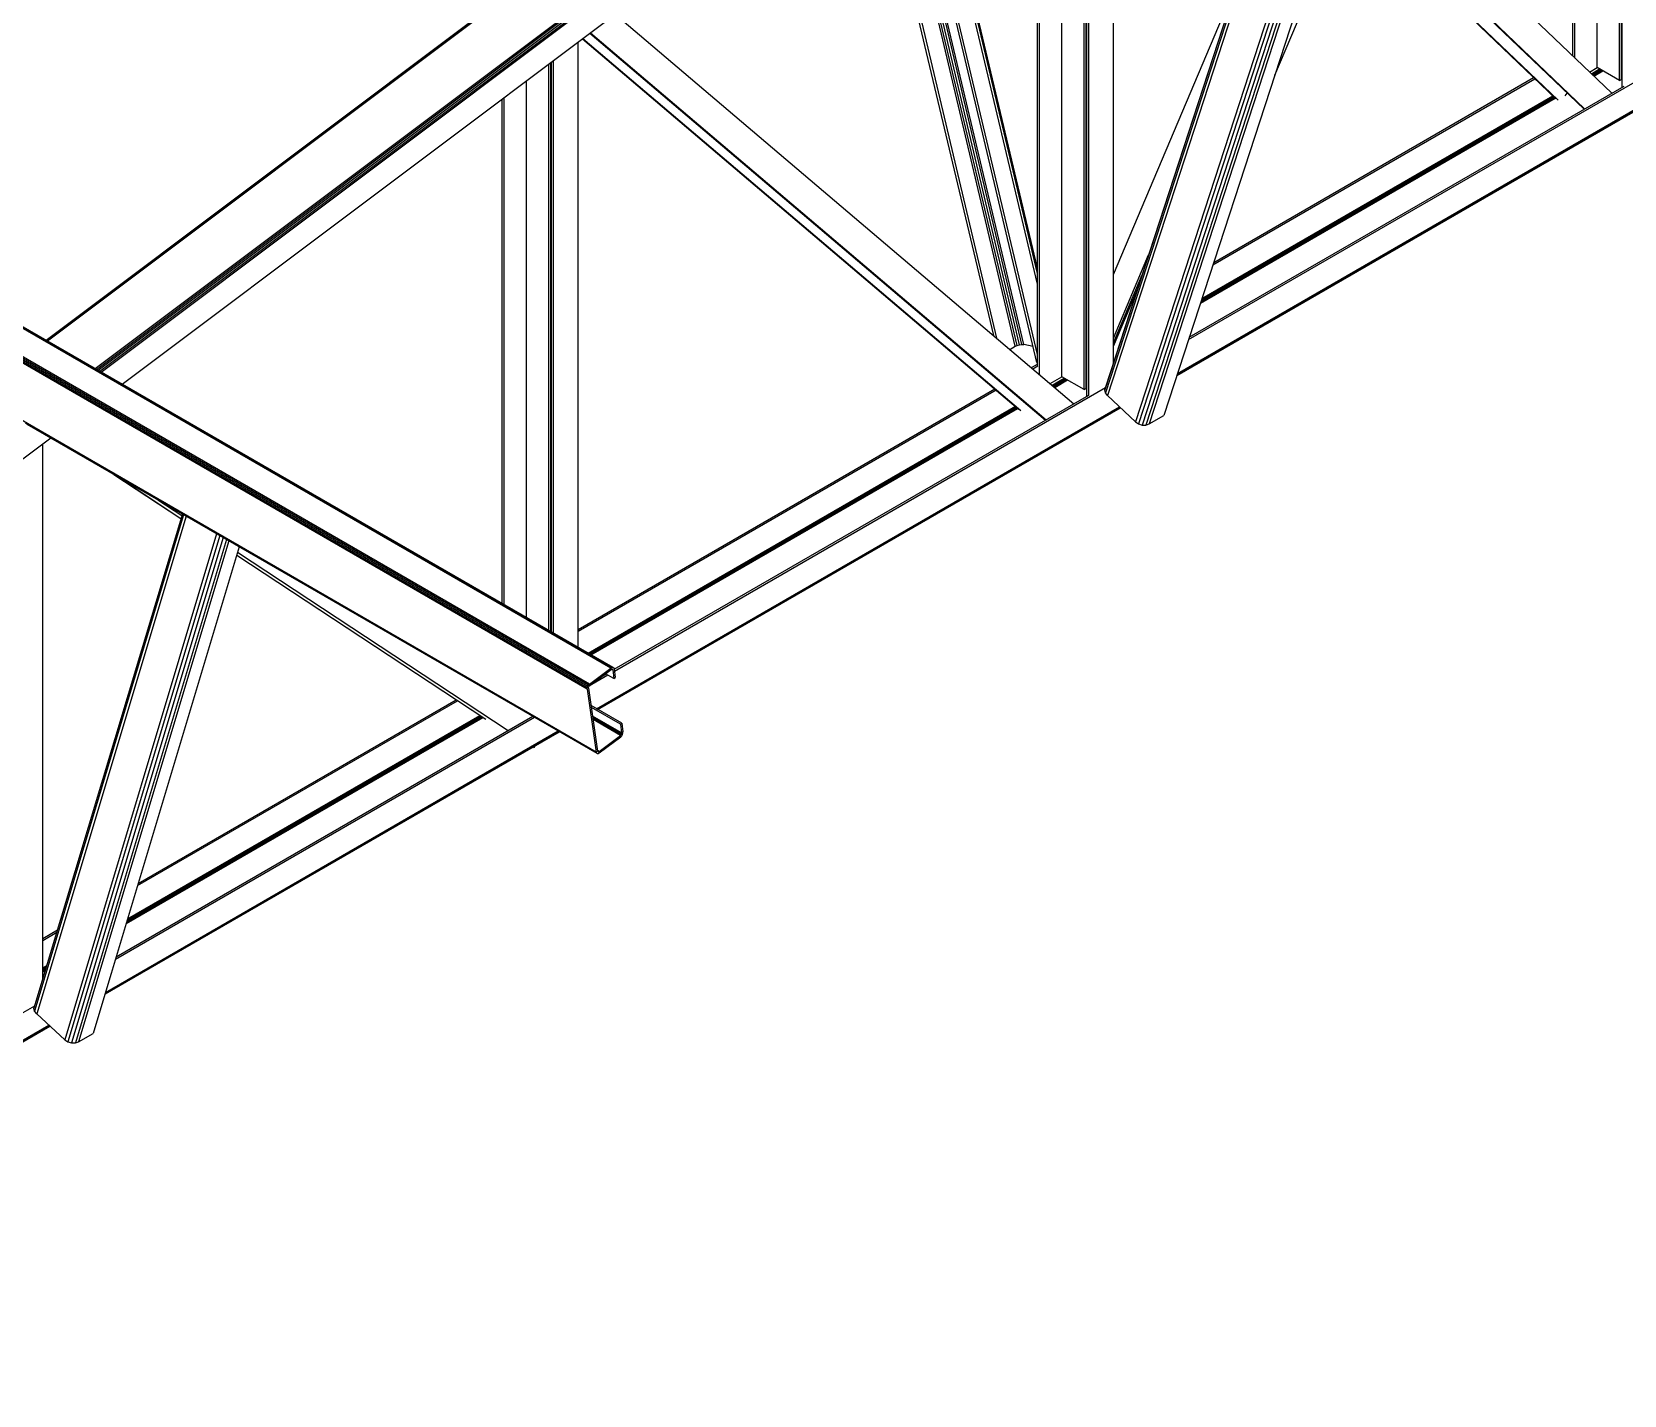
# Model space of a CAD drawing. Header units: millimetres. Extents: x 357 to 945, y 547 to 720.
# Drawn here: x 586.348 to 588.425, y 656.089 to 657.867 of the extents above; entities that cross this region are included whole.
import ezdxf

# ---------------------------------------------------------------- set-up
doc = ezdxf.new("R2010")
doc.units = ezdxf.units.MM
doc.layers.add('PLANTA-VIS', color=7, linetype='Continuous')

msp = doc.modelspace()

# ---------------------------------------------------------------- linework, layer by layer
at = {"layer": 'PLANTA-VIS', "extrusion": (6.79673e-13, 0.816497, 0.57735)}
for p, q in [((587.10333, 657.03723), (583.63851, 659.03765)), ((587.10471, 657.03795), (583.63988, 659.03837)), ((587.10596, 657.038), (583.64114, 659.03842)), ((587.07246, 657.01149), (583.60763, 659.0119)), ((587.07304, 657.01327), (583.60822, 659.01369)), ((587.07406, 657.01493), (583.60924, 659.01535)), ((587.07536, 657.01622), (583.61054, 659.01664)), ((587.07239, 657.00986), (583.60757, 659.01028)), ((586.36641, 657.46498), (587.66959, 658.44309)), ((586.36698, 657.46465), (587.67034, 658.4429)), ((586.36832, 657.46388), (587.67185, 658.44225)), ((586.43055, 657.42795), (587.73408, 658.40632)), ((586.43245, 657.42685), (587.73581, 658.4051)), ((586.43464, 657.42559), (587.73782, 658.4037)), ((586.43677, 657.42436), (587.73991, 658.40244)), ((586.43852, 657.42335), (587.74167, 658.40143)), ((586.46588, 657.40755), (587.76903, 658.38564)), ((587.75859, 657.43476), (587.75859, 658.3778)), ((587.72041, 657.40049), (587.72041, 658.34914)), ((587.72324, 657.40212), (587.72324, 658.35127)), ((587.72394, 657.3916), (587.72394, 658.3518)), ((587.72677, 657.39282), (587.72677, 658.35392)), ((587.69142, 657.41723), (587.69142, 658.32738)), ((587.66242, 657.42001), (587.66242, 658.30562)), ((587.6596, 657.43161), (587.6596, 658.3035)), ((588.02112, 658.24009), (587.7474, 657.40027)), ((588.02289, 658.23907), (587.74826, 657.39644)), ((588.02107, 658.24012), (587.74849, 657.40378)), ((588.02611, 658.23721), (587.75092, 657.39287)), ((588.06616, 658.21409), (587.78732, 657.35854)), ((588.07033, 658.21168), (587.79137, 657.35579)), ((588.07481, 658.20909), (587.7962, 657.35425)), ((588.07894, 658.20671), (587.80109, 657.35418)), ((588.08208, 658.20489), (587.80527, 657.35558)), ((587.85669, 657.46579), (589.14487, 658.20952)), ((587.6596, 657.53777), (587.50563, 658.18794)), ((587.6596, 657.552), (587.50849, 658.19009)), ((587.6596, 657.5587), (587.50984, 658.1911)), ((588.09513, 658.19736), (587.82437, 657.36661)), ((587.63628, 657.45895), (587.46999, 658.16119)), ((587.63927, 657.45928), (587.47259, 658.16314)), ((587.64176, 657.4591), (587.47467, 658.1647)), ((587.6588, 657.43596), (587.48449, 658.17207)), ((587.6596, 657.44612), (587.48721, 658.17411)), ((587.84145, 657.41904), (589.14695, 658.17277)), ((587.84167, 657.41969), (589.14787, 658.17383)), ((587.84227, 657.42154), (589.1482, 658.17552)), ((587.96907, 657.81058), (588.12551, 658.17982)), ((587.6025, 657.4709), (587.44371, 658.14146)), ((587.60651, 657.46749), (587.44643, 658.14351)), ((587.6307, 657.45697), (587.46485, 658.15734)), ((587.63328, 657.45814), (587.46728, 658.15916)), ((588.07747, 658.10389), (588.40873, 657.78696)), ((588.05487, 658.0712), (588.37332, 657.76652)), ((588.06551, 658.03821), (588.33584, 657.77958)), ((588.06584, 658.03898), (588.33867, 657.77795)), ((588.07207, 658.05368), (588.37262, 657.76612)), ((588.35786, 657.83562), (588.35786, 658.04567)), ((588.36069, 657.83292), (588.36069, 658.04404)), ((588.38968, 657.82037), (588.38968, 658.0273)), ((588.41868, 657.80364), (588.41868, 658.01056)), ((588.4215, 657.80527), (588.4215, 658.00893)), ((588.42221, 657.79474), (588.42221, 658.00852)), ((587.75859, 657.55046), (587.92198, 657.93609)), ((587.10885, 657.89013), (587.70723, 657.38195)), ((587.06032, 657.06435), (587.06032, 657.85371)), ((587.06618, 657.85811), (587.63506, 657.37498)), ((587.06666, 657.85847), (587.63789, 657.37335)), ((587.07592, 657.86542), (587.6703, 657.36063)), ((587.0764, 657.86578), (587.67084, 657.36094)), ((587.02497, 657.08476), (587.02497, 657.82718)), ((587.02567, 657.08435), (587.02567, 657.82771)), ((587.0285, 657.08272), (587.0285, 657.82983)), ((588.3571, 657.83635), (588.35786, 657.83679)), ((587.02214, 657.08639), (587.02214, 657.82505)), ((587.88947, 657.56637), (588.30683, 657.80733)), ((588.37978, 657.81466), (588.38968, 657.82037)), ((588.38212, 657.81242), (588.39279, 657.81858)), ((588.38285, 657.81172), (588.39376, 657.81802)), ((588.38372, 657.81089), (588.39492, 657.81735)), ((588.38458, 657.81006), (588.39606, 657.81669)), ((588.38531, 657.80937), (588.39703, 657.81613)), ((588.41868, 657.80364), (588.38968, 657.82037)), ((588.42221, 657.82424), (588.4215, 657.82465)), ((586.99315, 657.10313), (586.99315, 657.80329)), ((587.85768, 657.46881), (588.42469, 657.79617)), ((587.88849, 657.56335), (588.30843, 657.8058)), ((588.34813, 657.78341), (588.35068, 657.78711)), ((588.41868, 657.80364), (588.4215, 657.80527)), ((586.96133, 657.1215), (586.96133, 657.77941)), ((586.96416, 657.11987), (586.96416, 657.78153)), ((587.8721, 657.51306), (588.33504, 657.78034)), ((587.87255, 657.51444), (588.33431, 657.78104)), ((587.87308, 657.51607), (588.33345, 657.78186)), ((587.87361, 657.51771), (588.33258, 657.78269)), ((587.87407, 657.5191), (588.33185, 657.7834)), ((587.75859, 657.46737), (587.80464, 657.57606)), ((587.75859, 657.46136), (587.79615, 657.54999)), ((587.75859, 657.45698), (587.78997, 657.53106)), ((587.08398, 656.92774), (586.07584, 657.50979)), ((587.77373, 657.4971), (587.77619, 657.49851)), ((587.77511, 657.50034), (587.77756, 657.50176)), ((587.62368, 657.45291), (587.6307, 657.45697)), ((587.6307, 657.45697), (587.63328, 657.45814)), ((587.63328, 657.45814), (587.63628, 657.45895)), ((587.63628, 657.45895), (587.63927, 657.45928)), ((587.63927, 657.45928), (587.64176, 657.4591)), ((587.65393, 657.45652), (587.64176, 657.4591)), ((587.72324, 657.47039), (587.72394, 657.4708)), ((587.72324, 657.46701), (587.72394, 657.46868)), ((587.72324, 657.46794), (587.72376, 657.46824)), ((587.65172, 657.4291), (587.6596, 657.43365)), ((587.6596, 657.43579), (587.6588, 657.43596)), ((587.65343, 657.42764), (587.65995, 657.4314)), ((587.67611, 657.40839), (587.69142, 657.41723)), ((587.67862, 657.40626), (587.69452, 657.41544)), ((587.67941, 657.40559), (587.6955, 657.41487)), ((587.68034, 657.40479), (587.69665, 657.41421)), ((587.68127, 657.40401), (587.69779, 657.41355)), ((587.68205, 657.40334), (587.69876, 657.41299)), ((587.72041, 657.40049), (587.69142, 657.41723)), ((587.72394, 657.4217), (587.72324, 657.4221)), ((587.06032, 657.08766), (587.60387, 657.40147)), ((587.06032, 657.08521), (587.60558, 657.40002)), ((587.10742, 657.03565), (587.72642, 657.39303)), ((587.10774, 657.03339), (587.74832, 657.40322)), ((587.72041, 657.40049), (587.72324, 657.40212)), ((587.7474, 657.40027), (587.74849, 657.40378)), ((587.74826, 657.39644), (587.7474, 657.40027)), ((587.75092, 657.39287), (587.74826, 657.39644)), ((587.78732, 657.35854), (587.75092, 657.39287)), ((587.07337, 657.05682), (587.63077, 657.37863)), ((587.07434, 657.05625), (587.63156, 657.37796)), ((587.0755, 657.05559), (587.63249, 657.37717)), ((587.07664, 657.05493), (587.63342, 657.37638)), ((587.07761, 657.05437), (587.6342, 657.37571)), ((587.08462, 656.98411), (587.76675, 657.37794)), ((587.08592, 656.98336), (587.76774, 657.37701)), ((587.08638, 656.98309), (587.76809, 657.37668)), ((587.08445, 656.92651), (586.33975, 657.35646)), ((587.08538, 656.92587), (586.342, 657.35506)), ((587.78732, 657.35854), (587.79137, 657.35579)), ((587.79137, 657.35579), (587.7962, 657.35425)), ((587.7962, 657.35425), (587.80109, 657.35418)), ((587.80109, 657.35418), (587.80527, 657.35558)), ((587.80527, 657.35558), (587.82437, 657.36661)), ((585.06934, 656.35937), (586.37249, 657.33746)), ((586.36206, 656.63125), (586.36206, 657.32962)), ((587.6993, 657.33677), (587.69913, 657.33687)), ((587.69916, 657.33688), (587.6993, 657.33677)), ((587.6993, 657.33677), (587.69951, 657.33708)), ((586.4549, 657.28988), (586.54241, 657.23224)), ((586.45773, 657.28825), (586.54246, 657.23244)), ((586.51218, 657.25681), (586.54357, 657.23613)), ((586.515, 657.25518), (586.54363, 657.23632)), ((586.54423, 657.23831), (586.35073, 656.59351)), ((586.54593, 657.23732), (586.3516, 656.58974)), ((586.54911, 657.23549), (586.35427, 656.58624)), ((586.58892, 657.2125), (586.39089, 656.5526)), ((586.59308, 657.2101), (586.39496, 656.54991)), ((586.59759, 657.20749), (586.39981, 656.54843)), ((586.60177, 657.20508), (586.40471, 656.5484)), ((586.60499, 657.20323), (586.4089, 656.54981)), ((586.61844, 657.19546), (586.42799, 656.56083)), ((586.61511, 657.18436), (586.93732, 656.97214)), ((586.61517, 657.18455), (586.94015, 656.97051)), ((586.61627, 657.18825), (586.96916, 656.95583)), ((586.61633, 657.18844), (586.96935, 656.95593)), ((587.10333, 657.03723), (587.10471, 657.03795)), ((587.10471, 657.03795), (587.10596, 657.038)), ((587.10596, 657.038), (587.10689, 657.03736)), ((587.07536, 657.01622), (587.10333, 657.03723)), ((587.07562, 657.01435), (587.1036, 657.03537)), ((587.07844, 657.01647), (587.09901, 657.02834)), ((587.09252, 657.02705), (587.09689, 657.02957)), ((587.10719, 657.02362), (587.09632, 657.0299)), ((587.1036, 657.03537), (587.10428, 657.03573)), ((587.10561, 657.03482), (587.10415, 657.03566)), ((587.10428, 657.03573), (587.10491, 657.03575)), ((587.10537, 657.03543), (587.10483, 657.03575)), ((587.10491, 657.03575), (587.10537, 657.03543)), ((587.10537, 657.03543), (587.10561, 657.03482)), ((587.10561, 657.03482), (587.10719, 657.02362)), ((587.10689, 657.03736), (587.10735, 657.03613)), ((587.10719, 657.02362), (587.10894, 657.02493)), ((587.10735, 657.03613), (587.10894, 657.02493)), ((587.07239, 657.00986), (587.07246, 657.01149)), ((587.07239, 657.00986), (587.08398, 656.92774)), ((587.07246, 657.01149), (587.07304, 657.01327)), ((587.07304, 657.01327), (587.07406, 657.01493)), ((587.07406, 657.01493), (587.07536, 657.01622)), ((587.07414, 657.01117), (587.07418, 657.01199)), ((587.07414, 657.01117), (587.08573, 656.92905)), ((587.07418, 657.01199), (587.07447, 657.01288)), ((587.07447, 657.01288), (587.07497, 657.01371)), ((587.07497, 657.01371), (587.07562, 657.01435)), ((586.48581, 656.75352), (586.9033, 656.99455)), ((586.4867, 656.75648), (586.90132, 656.99586)), ((587.11737, 656.9652), (587.07737, 656.9883)), ((587.11562, 656.96389), (587.07772, 656.98577)), ((586.44403, 656.61426), (587.03456, 656.95521)), ((586.45707, 656.65772), (587.00345, 656.97317)), ((586.45796, 656.66068), (587.00133, 656.9744)), ((586.471, 656.70414), (586.93633, 656.9728)), ((586.4714, 656.70549), (586.93542, 656.97339)), ((586.47188, 656.70709), (586.93435, 656.9741)), ((586.47237, 656.7087), (586.93328, 656.97481)), ((586.47277, 656.71006), (586.93236, 656.97541)), ((587.1172, 656.9527), (587.0793, 656.97457)), ((587.11717, 656.95188), (587.07943, 656.97367)), ((587.11687, 656.95099), (587.0796, 656.97251)), ((587.11636, 656.95016), (587.07977, 656.97128)), ((587.11571, 656.94951), (587.07993, 656.97017)), ((587.11562, 656.96389), (587.11737, 656.9652)), ((587.11562, 656.96389), (587.1172, 656.9527)), ((587.11737, 656.9652), (587.11894, 656.95401)), ((586.44329, 656.61181), (587.03632, 656.95419)), ((586.44348, 656.61245), (587.03586, 656.95446)), ((587.00322, 656.93363), (587.00196, 656.93435)), ((587.00204, 656.9344), (587.00322, 656.93363)), ((587.00322, 656.93363), (587.00456, 656.93586)), ((587.08774, 656.9285), (587.11571, 656.94951)), ((587.08801, 656.92663), (587.11598, 656.94765)), ((587.11571, 656.94951), (587.11636, 656.95016)), ((587.11598, 656.94765), (587.11727, 656.94894)), ((587.11636, 656.95016), (587.11687, 656.95099)), ((587.11687, 656.95099), (587.11717, 656.95188)), ((587.11717, 656.95188), (587.1172, 656.9527)), ((587.11727, 656.94894), (587.11829, 656.9506)), ((587.11829, 656.9506), (587.11888, 656.95238)), ((587.11888, 656.95238), (587.11894, 656.95401)), ((587.08398, 656.92774), (587.08445, 656.92651)), ((587.08445, 656.92651), (587.08538, 656.92587)), ((587.08538, 656.92587), (587.08663, 656.92591)), ((587.08774, 656.9285), (587.08564, 656.92972)), ((587.08573, 656.92905), (587.08597, 656.92845)), ((587.08705, 656.92814), (587.08581, 656.92886)), ((587.08597, 656.92845), (587.08643, 656.92812)), ((587.08643, 656.92812), (587.08705, 656.92814)), ((587.08663, 656.92591), (587.08801, 656.92663)), ((587.08705, 656.92814), (587.08774, 656.9285)), ((586.36206, 656.68451), (586.38139, 656.69567)), ((586.36206, 656.68206), (586.3805, 656.69271)), ((586.36206, 656.64614), (586.36746, 656.64926)), ((586.36206, 656.64501), (586.36705, 656.64789)), ((586.36206, 656.64368), (586.36657, 656.64628)), ((586.36206, 656.64236), (586.36609, 656.64468)), ((586.36206, 656.64124), (586.36568, 656.64333)), ((585.50483, 656.10794), (586.35175, 656.59691)), ((586.3516, 656.58974), (586.35073, 656.59351)), ((586.35427, 656.58624), (586.3516, 656.58974)), ((586.39089, 656.5526), (586.35427, 656.58624)), ((585.53594, 656.08998), (586.37018, 656.57163)), ((585.53724, 656.08923), (586.37118, 656.5707)), ((585.5377, 656.08896), (586.37154, 656.57038)), ((586.4089, 656.54981), (586.42799, 656.56083)), ((586.39089, 656.5526), (586.39496, 656.54991)), ((586.39496, 656.54991), (586.39981, 656.54843)), ((586.39981, 656.54843), (586.40471, 656.5484)), ((586.40471, 656.5484), (586.4089, 656.54981))]:
    msp.add_line(p, q, dxfattribs=at)

doc.saveas('drawing.dxf')
